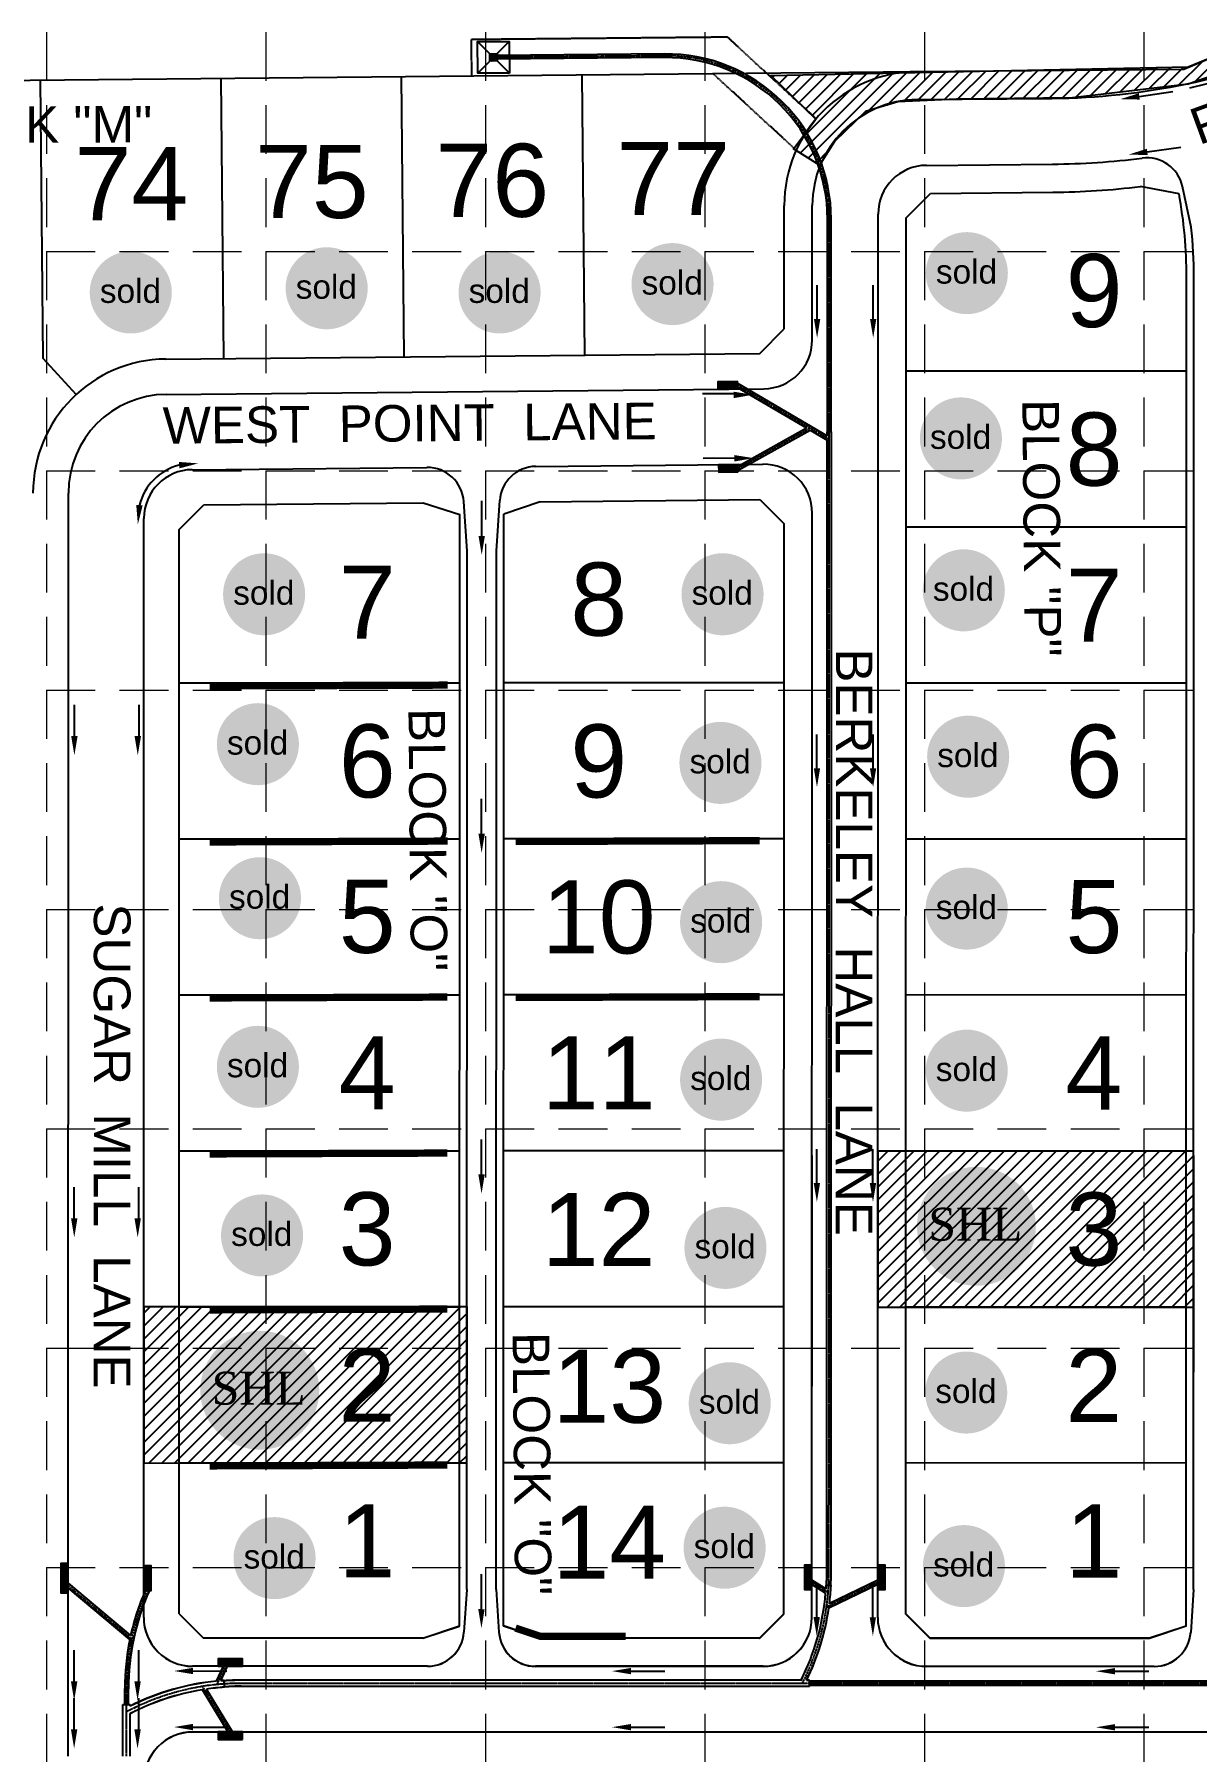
# Model space of a CAD drawing. Header units: inches. Extents: x 2468858 to 2474627, y 7110391 to 7114000.
# Drawn here: x 2471828 to 2472305, y 7112930 to 7113634 of the extents above; entities that cross this region are included whole.
import ezdxf
from ezdxf.enums import TextEntityAlignment as Align

# ---------------------------------------------------------------- set-up
doc = ezdxf.new("R2010")
doc.units = ezdxf.units.IN
doc.header["$MEASUREMENT"] = 0
doc.linetypes.add('CENTER2', pattern=[1.125, 0.75, -0.125, 0.125, -0.125])
doc.linetypes.add('HIDDEN', pattern=[0.375, 0.25, -0.125])
for name, color, linetype in [('APVMT', 11, 'Continuous'), ('AROW', 250, 'Continuous'), ('BASE', 7, 'Continuous'), ('BLOCKNO', 250, 'Continuous'), ('EROSION BLANKET', 84, 'Continuous'), ('ex-pvmt', 7, 'Continuous'), ('ex-row', 1, 'Continuous'), ('ex-stm', 9, 'Continuous'), ('FLOW', 250, 'Continuous'), ('GRID', 254, 'HIDDEN'), ('LOT', 250, 'Continuous'), ('LOTNO', 250, 'Continuous'), ('PVMT', 250, 'Continuous'), ('SODDED LOT', 2, 'Continuous'), ('SROW', 250, 'Continuous'), ('STM', 1, 'Continuous'), ('STMCL', 133, 'CENTER2'), ('STRNAMES', 250, 'Continuous'), ('WALL', 21, 'HIDDEN')]:
    doc.layers.add(name, color=color, linetype=linetype)
doc.styles.add('DRHorton', font='dutcheb.ttf')
doc.styles.add('ryland', font='ARIAL.TTF', dxfattribs={"height": 25})
doc.styles.get("Standard").update_dxf_attribs({"font": 'ARIAL.TTF'})
pattern_1 = [(135, (2471550.60074, 7112260.83566), (-0.176776695, -0.176776695), [])]
pattern_2 = [(135, (2472790.18968, 7112672.1189), (-0.176776695, -0.176776695), [])]
pattern_3 = [(135, (2471550.60076, 7112260.77392), (-0.176776695, -0.176776695), [])]
pattern_4 = [(135, (2472790.1897, 7112672.05715), (-0.176776695, -0.176776695), [])]
pattern_5 = [(45, (0, 0), (-2.6516504294, 2.6516504294), [])]

# ---------------------------------------------------------------- blocks, each defined once
blk = doc.blocks.new('1DB')
at = {"layer": 'FLOW'}
for p, q in [((6.25, 13), (20.07, 13)), ((6.25, -13.5), (20.07, -13.5))]:
    blk.add_line(p, q, dxfattribs=at)
for points in [[(7.28, 11.68), (7.28, 14.32), (-0.62, 13)], [(7.28, -14.32), (7.28, -11.68), (-0.62, -13)]]:
    blk.add_solid(points, dxfattribs=at)
blk = doc.blocks.new('1D')
at = {"layer": 'FLOW'}
for p, q in [((7.37, 11.5), (21.23, 11.5)), ((7.37, -11.5), (21.23, -11.5))]:
    blk.add_line(p, q, dxfattribs=at)
for points in [[(7.37, 10.2), (7.37, 12.8), (-0.43, 11.5)], [(7.37, -12.8), (7.37, -10.2), (-0.43, -11.5)]]:
    blk.add_solid(points, dxfattribs=at)
blk = doc.blocks.new('Sold')
h = blk.add_hatch(color=7)
h.paths.add_polyline_path([(38.78, 18.77, 1), (0.52, 18.77, 1)])
h.paths.add_polyline_path([(2.42, 10.89), (36.59, 10.89), (36.59, 27.86), (2.42, 27.86)], flags=24)
at = {"layer": 'BASE', "color": 7, "style": 'ryland'}
blk.add_text('sold', height=11.127, dxfattribs=at).set_placement((19.5, 13.9), align=Align.CENTER)

msp = doc.modelspace()

# ---------------------------------------------------------------- hatches: boundary and pattern name
h = msp.add_hatch(color=162)
h.paths.add_polyline_path([(2472238.59, 7113145.22, 1), (2472189.8, 7113145.22, 1)])
h.paths.add_polyline_path([(2472192.22, 7113135.18), (2472235.78, 7113135.18), (2472235.78, 7113156.81), (2472192.22, 7113156.81)], flags=24)
h = msp.add_hatch(color=162)
h.paths.add_polyline_path([(2471944.74, 7113077.96, 1), (2471895.95, 7113077.96, 1)])
h.paths.add_polyline_path([(2471898.37, 7113067.92), (2471941.94, 7113067.92), (2471941.94, 7113089.55), (2471898.37, 7113089.55)], flags=24)
at = {"layer": 'ex-stm'}
h = msp.add_hatch(dxfattribs=at)
h.set_pattern_fill('ANSI31', color=5, scale=2, angle=90, style=0)
h.set_pattern_definition(pattern_1)
h.paths.add_polyline_path([(2471841.75, 7112994.9), (2471841.75, 7113006.9), (2471838.75, 7113006.9), (2471838.75, 7112994.9)])
h = msp.add_hatch(dxfattribs=at)
h.set_pattern_fill('ANSI31', color=5, scale=2, angle=90, style=0)
h.set_pattern_definition(pattern_1)
h.paths.add_polyline_path([(2471872.75, 7112995.89), (2471875.75, 7112995.89), (2471875.75, 7113005.89), (2471872.75, 7113005.89)])
h = msp.add_hatch(dxfattribs=at)
h.set_pattern_fill('ANSI31', color=5, scale=2, angle=90, style=0)
h.set_pattern_definition(pattern_2)
h.paths.add_polyline_path([(2472146.75, 7112996.2), (2472146.75, 7113006.2), (2472143.75, 7113006.2), (2472143.75, 7112996.2)])
h = msp.add_hatch(dxfattribs=at)
h.set_pattern_fill('ANSI31', color=5, scale=2, angle=90, style=0)
h.set_pattern_definition(pattern_2)
h.paths.add_polyline_path([(2472176.75, 7112996.2), (2472176.75, 7113006.2), (2472173.75, 7113006.2), (2472173.75, 7112996.2)])
h = msp.add_hatch(dxfattribs=at)
h.set_pattern_fill('ANSI31', color=5, scale=2, angle=90, style=0)
h.set_pattern_definition(pattern_1)
h.paths.add_polyline_path([(2471913.24, 7112964.76), (2471913.24, 7112967.76), (2471903.24, 7112967.77), (2471903.24, 7112964.77)])
h = msp.add_hatch(dxfattribs=at)
h.set_pattern_fill('ANSI31', color=5, scale=2, angle=90, style=0)
h.set_pattern_definition(pattern_1)
h.paths.add_polyline_path([(2471913.23, 7112934.76), (2471913.23, 7112937.76), (2471903.23, 7112937.77), (2471903.23, 7112934.77)])
at = {"layer": 'SODDED LOT'}
h = msp.add_hatch(dxfattribs=at)
h.set_pattern_fill('ANSI31', color=256, scale=30, style=0)
h.set_pattern_definition(pattern_5)
h.paths.add_polyline_path([(2473645.39, 7113690.66), (2473644.98, 7113704.58), (2473380.05, 7113706.22), (2473375.55, 7113692.3), (2473381.69, 7113694.76), (2473634.33, 7113693.94)])
h.paths.add_polyline_path([(2473661.81, 7113026.94), (2473687.47, 7113025.61), (2473728.46, 7113019.28), (2473771.12, 7113012.61), (2473800.78, 7113000.62), (2473816.11, 7112991.96), (2473817.62, 7112992.3), (2473826.58, 7112958.99), (2473778.33, 7112869.43), (2473754.23, 7112818.27), (2473704.86, 7112707.31), (2473675.95, 7112628.52), (2473649.37, 7112551.6), (2473609.35, 7112401.13), (2473621.99, 7112397.24), (2473660.24, 7112541.42), (2473686.99, 7112623.57), (2473721.05, 7112713.98), (2473756.54, 7112795.8), (2473776.21, 7112842.14), (2473803.69, 7112892.8), (2473821.26, 7112931.75), (2473838.19, 7112953.92), (2473843.82, 7112970.36), (2473841.57, 7112984.99), (2473834.36, 7112995.8), (2473821.75, 7113003.46), (2473803.51, 7113011.56), (2473780.76, 7113020.12), (2473754.18, 7113027.78), (2473717.91, 7113032.73), (2473683.75, 7113037.76), (2473675.22, 7113037.54), (2473668.46, 7113034.66), (2473663.02, 7113029.01)])
h.paths.add_polyline_path([(2473971.46, 7113199.84), (2473953.3, 7113211.94), (2473941.19, 7113192.09), (2473861.1, 7113065.57), (2473810.53, 7113087.5), (2473761.17, 7113101.51), (2473720.96, 7113106.99), (2473697.2, 7113110.44), (2473674.12, 7113113.74), (2473679.51, 7113105.34), (2473686.71, 7113099.95), (2473703.5, 7113097.55), (2473742.47, 7113092.16), (2473787.44, 7113083.17), (2473826.42, 7113069.98), (2473851, 7113058.59), (2473862.39, 7113053.19), (2473874.39, 7113053.49), (2473885.78, 7113058.29), (2473895.97, 7113069.68), (2473937.95, 7113137.71), (2473969.87, 7113198.61)])
h.paths.add_polyline_path([(2474189.42, 7113705.55), (2474212.71, 7113695.29), (2474173.05, 7113585.51), (2474125.46, 7113471.59), (2474078.44, 7113374.03), (2473995.24, 7113231.38), (2473980.72, 7113211.84), (2473961.73, 7113224.12), (2474019.25, 7113316.23), (2474060.01, 7113393.26), (2474123.11, 7113525), (2474155.5, 7113608.17)])
h.paths.add_polyline_path([(2472149.87, 7113580.61), (2472139.15, 7113587.25), (2472148.34, 7113599.5), (2472129.96, 7113617.37), (2472301.04, 7113620.95), (2472421.05, 7113670.47), (2472435.86, 7113657.7), (2472418.5, 7113656.68), (2472386.32, 7113644.43), (2472349.55, 7113630.65), (2472301.04, 7113613.8), (2472253.54, 7113608.18), (2472206.05, 7113607.67), (2472182.05, 7113606.65), (2472168.77, 7113602.57), (2472156, 7113590.31)])
h.paths.add_polyline_path([(2472770.94, 7113693.31), (2472783.83, 7113696.4), (2473029.19, 7113695.37), (2473046.2, 7113689.7), (2473045.68, 7113705.68), (2472771.46, 7113707.22)])
h.paths.add_polyline_path([(2472613.26, 7113048.11), (2472742.65, 7113047.89), (2472742.87, 7112984.1), (2472740.21, 7112975.02), (2472732.24, 7112966.82), (2472722.71, 7112964.61), (2472628.32, 7112964.83), (2472620.35, 7112967.71), (2472615.69, 7112974.13), (2472614.14, 7112982.33), (2472613.26, 7112995.17)])
h.paths.add_polyline_path([(2471336.5, 7111475.41), (2471335.53, 7111275.42), (2470491.66, 7111254.32), (2470479.59, 7111328.94), (2470466.02, 7111461.6), (2470553.43, 7111470.9), (2470638.4, 7111473.12)])
h.paths.add_polyline_path([(2473446.67, 7112356.48), (2473471.9, 7112308.47), (2473532.94, 7112257.21), (2473501.2, 7112186.43), (2473329.47, 7112103.43), (2473116.22, 7112035.9), (2473103.2, 7112106.69), (2473072.63, 7112126.65), (2472815.11, 7111934.94), (2472802.33, 7111780.66), (2472622.31, 7111675.22), (2472617.64, 7111803.67), (2472501.02, 7111721.1), (2472320.82, 7111594.38), (2472182.92, 7111519.02), (2472068.92, 7111484.1), (2471932.85, 7111463.88), (2471923.66, 7111337.05), (2471693.82, 7111327.86), (2471696.08, 7111477.57), (2471836.92, 7111477.57), (2471858.78, 7111468.52), (2471876.58, 7111467.89), (2471898.13, 7111477.88), (2471906.24, 7111490.37), (2471909.37, 7111504.1), (2471908.12, 7111517.84), (2471903.75, 7111528.77), (2471899.69, 7111538.75), (2471899.78, 7111997.71), (2471902.82, 7112006.8), (2471908.61, 7112013.14), (2471915.23, 7112016.45), (2471926.26, 7112016.45), (2472502.65, 7112016.18), (2472510.04, 7112014.97), (2472516.23, 7112010.27), (2472519.86, 7112006.24), (2472597.23, 7111900.26), (2472601.63, 7111894), (2472601.97, 7111890.79), (2472601.97, 7111885.88), (2472602.14, 7111880.64), (2472603.49, 7111873.53), (2472605.53, 7111864.06), (2472610.94, 7111855.26), (2472618.72, 7111847.65), (2472625.66, 7111842.74), (2472634.12, 7111839.53), (2472648.17, 7111837.16), (2472661.03, 7111839.36), (2472670.85, 7111843.93), (2472681.25, 7111852.18), (2472689.32, 7111863.68), (2472693.24, 7111876.13), (2472698.54, 7111882.82), (2472979.47, 7112088.66), (2473047.7, 7112135.28), (2473102.11, 7112161.18), (2473168.62, 7112185.36), (2473235.48, 7112199.35), (2473286.97, 7112219.37), (2473338.95, 7112250.36), (2473378.05, 7112286.58), (2473406.65, 7112322.33), (2473434.97, 7112369.64)])
h.paths.add_polyline_path([(2469394.72, 7112321.68), (2469408.62, 7112317.35), (2469404.61, 7112306.55), (2469398.28, 7112300.53), (2469390.56, 7112297.13), (2469383.91, 7112297.75), (2469371.4, 7112301.14), (2469261.63, 7112337.75), (2469252.63, 7112344.02), (2469246.91, 7112352.88), (2469243.9, 7112361.06), (2469244.31, 7112369.38), (2469247.04, 7112379.88), (2469254.13, 7112392.28), (2469258.63, 7112404.82), (2469259.86, 7112413.96), (2469268.32, 7112441.06), (2469285.1, 7112497.6), (2469297.51, 7112549.94), (2469306.04, 7112604.22), (2469344.05, 7112603.83), (2469331.64, 7112539.47), (2469306.04, 7112437.89), (2469285.48, 7112378.57), (2469297.12, 7112353.37)])
h.paths.add_polyline_path([(2469215.25, 7111699.11), (2469133.16, 7111698.8), (2469133.12, 7111837.42), (2469136.78, 7111854.07), (2469131.5, 7111869.1), (2469132.54, 7111935.15), (2469148.79, 7112051.43), (2469175.43, 7112146.92), (2469214.08, 7112259.79), (2469218.22, 7112266.73), (2469223.73, 7112271.92), (2469228.76, 7112275.22), (2469234.9, 7112277.11), (2469242.61, 7112277.42), (2469249.21, 7112276.01), (2469256.45, 7112274.12), (2469362.5, 7112239.2), (2469368.95, 7112235.11), (2469372.09, 7112231.49), (2469374.61, 7112225.05), (2469375.55, 7112217.02), (2469372.57, 7112206.8), (2469260.7, 7112244.71), (2469237.57, 7112231.81), (2469223.88, 7112159.46), (2469213.8, 7112077.45), (2469211.79, 7111997.38), (2469212.59, 7111919.31)])
edge = h.paths.add_edge_path()
edge.add_line((2469946.69, 7111538.54), (2469944.94, 7111523.5))
edge.add_line((2469944.94, 7111523.5), (2469929.5, 7111368.54))
edge.add_line((2469929.5, 7111368.54), (2469627.82, 7111363.41))
edge.add_line((2469627.82, 7111363.41), (2469640.14, 7111528.56))
edge.add_line((2469640.14, 7111528.56), (2469611.1, 7111528.96))
edge.add_line((2469611.1, 7111528.96), (2469563.64, 7111542.06))
edge.add_line((2469563.64, 7111542.06), (2469395.72, 7111608.85))
edge.add_line((2469395.72, 7111608.85), (2469312.31, 7111524.84))
edge.add_line((2469312.31, 7111524.84), (2469259.94, 7111580.22))
edge.add_line((2469259.94, 7111580.22), (2469329.02, 7111646.45))
edge.add_line((2469329.02, 7111646.45), (2469327.64, 7111656.69))
edge.add_line((2469327.64, 7111656.69), (2469327.34, 7111668.01))
edge.add_line((2469327.34, 7111668.01), (2469328.7, 7111676.32))
edge.add_line((2469328.7, 7111676.32), (2469331.57, 7111684.93))
edge.add_line((2469331.57, 7111684.93), (2469335.65, 7111692.02))
edge.add_line((2469335.65, 7111692.02), (2469336.86, 7111699.72))
edge.add_line((2469336.86, 7111699.72), (2469350.6, 7111699.88))
edge.add_line((2469350.6, 7111699.88), (2469349.09, 7111695.19))
edge.add_line((2469349.09, 7111695.19), (2469344.26, 7111688.25))
edge.add_line((2469344.26, 7111688.25), (2469339.88, 7111679.79))
edge.add_arc((2469382.62, 7111662.98), 45.93, 158.53426, 290.61035)
edge.add_arc((2469402.89, 7111601.9), 18.55, 61.3608, 102.7575, ccw=False)
edge.add_line((2469411.78, 7111618.18), (2469554, 7111560.87))
edge.add_line((2469554, 7111560.87), (2469580.43, 7111552.5))
edge.add_line((2469580.43, 7111552.5), (2469597.93, 7111547.75))
edge.add_line((2469597.93, 7111547.75), (2469618.84, 7111543.76))
edge.add_line((2469618.84, 7111543.76), (2469652.78, 7111539.88))
edge.add_line((2469652.78, 7111539.88), (2469703, 7111539.88))
edge.add_line((2469703, 7111539.88), (2469903.74, 7111540.59))
edge.add_line((2469903.74, 7111540.59), (2469929.65, 7111539.77))
edge.add_line((2469929.65, 7111539.77), (2469946.69, 7111538.54))
at = {"layer": 'SODDED LOT', "linetype": 'Continuous', "ltscale": 300}
h = msp.add_hatch(dxfattribs=at)
h.set_pattern_fill('ANSI31', color=256, scale=30, style=0)
h.set_pattern_definition(pattern_5)
h.paths.add_polyline_path([(2473499.25, 7113199.92), (2473457.18, 7113199.92), (2473369.8, 7113199.9), (2473369.81, 7113163.47), (2473369.64, 7113150.65), (2473369.19, 7113137.49), (2473383.31, 7113137.21), (2473498.59, 7113130.68), (2473498.82, 7113138.97), (2473499.25, 7113153.19), (2473499.3, 7113199.87)])
h.paths.add_polyline_path([(2472496.75, 7112937.59), (2472496.34, 7112808.99), (2472417.22, 7112809.16), (2472416.22, 7112808.08), (2472368.19, 7112808.1), (2472368.13, 7112937.64)])
h.paths.add_polyline_path([(2473204.75, 7112780.68), (2473205.33, 7112780.1), (2473207.48, 7112775.81), (2473208.06, 7112771.26), (2473206.9, 7112766.3), (2473199.01, 7112743.85), (2473182.99, 7112698.17), (2473174.99, 7112675.14), (2473173.62, 7112671.56), (2473171.09, 7112666.01), (2473167.73, 7112662.1), (2473163.71, 7112659.73), (2473158.93, 7112657.48), (2473154.91, 7112656.87), (2473147.2, 7112658.03), (2473130.04, 7112661.6), (2473111.97, 7112664.3), (2473092.76, 7112665.92), (2473081.14, 7112666.29), (2473081.14, 7112680.42), (2473081.21, 7112794.92), (2473152.47, 7112795.05), (2473194.53, 7112785.05), (2473200.84, 7112783.27), (2473204.75, 7112780.82)])
h.paths.add_polyline_path([(2472761.26, 7112788.68), (2472761.27, 7112666.57), (2472633.09, 7112666.56), (2472633.19, 7112788.47), (2472761.26, 7112788.7)])
edge = h.paths.add_edge_path()
edge.add_line((2472938.47, 7112551.46), (2472913.51, 7112547.83))
edge.add_line((2472913.51, 7112547.83), (2472806.37, 7112532.29))
edge.add_line((2472806.37, 7112532.29), (2472804.62, 7112545.52))
edge.add_line((2472804.62, 7112545.52), (2472803.87, 7112551.13))
edge.add_line((2472803.87, 7112551.13), (2472802.05, 7112577.57))
edge.add_line((2472802.05, 7112577.57), (2472801.03, 7112578.54))
edge.add_line((2472801.03, 7112578.54), (2472800.55, 7112598.67))
edge.add_line((2472800.55, 7112598.67), (2472801.03, 7112617.28))
edge.add_line((2472801.03, 7112617.28), (2472801.6, 7112625.01))
edge.add_arc((2472817.34, 7112623.84), 15.79, 87.19166, 175.7617, ccw=False)
edge.add_line((2472818.12, 7112639.61), (2472859.17, 7112639.33))
edge.add_line((2472859.17, 7112639.33), (2472915.19, 7112639.45))
edge.add_arc((2472915.23, 7112619.55), 19.9, 0.49829, 90.1313, ccw=False)
edge.add_line((2472935.13, 7112619.73), (2472935.13, 7112607.8))
edge.add_line((2472935.13, 7112607.8), (2472935.2, 7112599.58))
edge.add_line((2472935.2, 7112599.58), (2472935.23, 7112592.46))
edge.add_line((2472935.23, 7112592.46), (2472935.36, 7112589.79))
edge.add_line((2472935.36, 7112589.79), (2472935.71, 7112578.97))
edge.add_line((2472935.71, 7112578.97), (2472935.92, 7112574.7))
edge.add_line((2472935.92, 7112574.7), (2472937.07, 7112562.27))
edge.add_line((2472937.07, 7112562.27), (2472938.48, 7112551.42))
edge.add_line((2472938.48, 7112551.42), (2472938.47, 7112551.46))
edge = h.paths.add_edge_path()
edge.add_line((2471965.29, 7112666.77), (2471945.84, 7112666.77))
edge.add_line((2471945.84, 7112666.77), (2471905.02, 7112666.69))
edge.add_line((2471905.02, 7112666.69), (2471897.75, 7112666.76))
edge.add_arc((2471897.93, 7112687.15), 20.39, 177.75134, 269.49324, ccw=False)
edge.add_line((2471877.56, 7112687.95), (2471877.66, 7112711.5))
edge.add_line((2471877.66, 7112711.5), (2471877.73, 7112779.92))
edge.add_arc((2471893.32, 7112779.77), 15.59, 97.98938, 179.44419, ccw=False)
edge.add_line((2471891.15, 7112795.2), (2471965.41, 7112795.31))
edge.add_line((2471965.41, 7112795.31), (2471965.15, 7112781.89))
edge.add_line((2471965.15, 7112781.89), (2471965.34, 7112666.73))
edge.add_line((2471965.34, 7112666.73), (2471965.29, 7112666.77))
h.paths.add_polyline_path([(2471738.97, 7112489.18), (2471738.91, 7112362.11), (2471849.68, 7112338.95), (2471850.88, 7112344.25), (2471852.26, 7112347.68), (2471854.34, 7112352.38), (2471858.62, 7112358.66), (2471863.53, 7112363.85), (2471867.32, 7112368.06), (2471869.11, 7112372.11), (2471869.6, 7112376.4), (2471868.9, 7112381.05), (2471865.35, 7112390.82), (2471846.06, 7112438.25), (2471845.04, 7112441.11), (2471843.83, 7112445.42), (2471843.73, 7112450.71), (2471844.67, 7112455.19), (2471852.54, 7112477.26), (2471854.39, 7112482.34), (2471857.04, 7112487.59), (2471854.77, 7112488.99), (2471738.99, 7112489.19)])
h.paths.add_polyline_path([(2472036.21, 7112493.13), (2472036.18, 7112488.53), (2472036.17, 7112358.64), (2471963.21, 7112358.72), (2471962.06, 7112493.21), (2472036.25, 7112493.2)])
h.paths.add_polyline_path([(2472258.22, 7112493.12), (2472258.22, 7112487.98), (2472259.24, 7112358.6), (2472333.1, 7112358.58), (2472332.22, 7112493.11), (2472258.22, 7112493.12)])
h.paths.add_polyline_path([(2472440.07, 7112320.11), (2472440.01, 7112331.65), (2472366.16, 7112331.56), (2472366, 7112197.03), (2472440.08, 7112197.06), (2472440.04, 7112203.01), (2472440.11, 7112320.02)])
h.paths.add_polyline_path([(2472303.29, 7113176.06), (2472269.96, 7113176.06), (2472173.81, 7113176.04), (2472173.84, 7113112.04), (2472193.9, 7113112.04), (2472303.22, 7113112.1), (2472303.27, 7113175.99)])
h.paths.add_polyline_path([(2472005.29, 7113112.17), (2471995.42, 7113112.17), (2471872.78, 7113112.17), (2471872.84, 7113048.02), (2471896.49, 7113048.2), (2472005.21, 7113048.15), (2472005.35, 7113112.23)])
edge = h.paths.add_edge_path()
edge.add_line((2472807.61, 7112126.62), (2472816.96, 7112133.33))
edge.add_line((2472816.96, 7112133.33), (2472856.16, 7112079.66))
edge.add_line((2472856.16, 7112079.66), (2472864.15, 7112068.76))
edge.add_arc((2472848.69, 7112055.91), 20.11, -53.27135, 39.72618, ccw=False)
edge.add_line((2472860.71, 7112039.8), (2472849.33, 7112031.38))
edge.add_line((2472849.33, 7112031.38), (2472763.81, 7111968.93))
edge.add_line((2472763.81, 7111968.93), (2472748.85, 7111988.43))
edge.add_line((2472748.85, 7111988.43), (2472705.95, 7112047.15))
edge.add_line((2472705.95, 7112047.15), (2472698.75, 7112048.3))
edge.add_line((2472698.75, 7112048.3), (2472694.76, 7112049.39))
edge.add_line((2472694.76, 7112049.39), (2472696.77, 7112052.54))
edge.add_line((2472696.77, 7112052.54), (2472698.11, 7112057.33))
edge.add_line((2472698.11, 7112057.33), (2472698.46, 7112059.12))
edge.add_line((2472698.46, 7112059.12), (2472698.54, 7112063.11))
edge.add_line((2472698.54, 7112063.11), (2472698.54, 7112064.59))
edge.add_line((2472698.54, 7112064.59), (2472697.77, 7112067.83))
edge.add_line((2472697.77, 7112067.83), (2472701.84, 7112067.97))
edge.add_line((2472701.84, 7112067.97), (2472722.98, 7112064.73))
edge.add_line((2472722.98, 7112064.73), (2472807.65, 7112126.59))
edge.add_line((2472807.65, 7112126.59), (2472807.61, 7112126.62))
at = {"layer": 'STM'}
h = msp.add_hatch(dxfattribs=at)
h.set_pattern_fill('ANSI31', color=5, scale=2, angle=90, style=0)
h.set_pattern_definition(pattern_4)
h.paths.add_polyline_path([(2472017.73, 7113623.36), (2472014.73, 7113623.33), (2472014.7, 7113626.33), (2472017.7, 7113626.36)])
h = msp.add_hatch(dxfattribs=at)
h.set_pattern_fill('ANSI31', color=5, scale=2, angle=90, style=0)
h.set_pattern_definition(pattern_4)
h.paths.add_polyline_path([(2472116.21, 7113488.79), (2472116.19, 7113491.79), (2472108.19, 7113491.71), (2472108.21, 7113488.71)])
h = msp.add_hatch(dxfattribs=at)
h.set_pattern_fill('ANSI31', color=5, scale=2, angle=90, style=0)
h.set_pattern_definition(pattern_4)
h.paths.add_polyline_path([(2472116.54, 7113454.79), (2472116.51, 7113457.79), (2472108.51, 7113457.71), (2472108.54, 7113454.71)])
h = msp.add_hatch(dxfattribs=at)
h.set_pattern_fill('ANSI31', color=5, scale=2, angle=90, style=0)
h.set_pattern_definition(pattern_3)
h.paths.add_polyline_path([(2471841.75, 7112994.84), (2471841.75, 7113006.84), (2471838.75, 7113006.84), (2471838.75, 7112994.84)])
h = msp.add_hatch(dxfattribs=at)
h.set_pattern_fill('ANSI31', color=5, scale=2, angle=90, style=0)
h.set_pattern_definition(pattern_3)
h.paths.add_polyline_path([(2471872.75, 7112995.83), (2471875.75, 7112995.83), (2471875.75, 7113005.83), (2471872.75, 7113005.83)])
h = msp.add_hatch(dxfattribs=at)
h.set_pattern_fill('ANSI31', color=5, scale=2, angle=90, style=0)
h.set_pattern_definition(pattern_4)
h.paths.add_polyline_path([(2472146.75, 7112996.14), (2472146.75, 7113006.14), (2472143.75, 7113006.14), (2472143.75, 7112996.14)])
h = msp.add_hatch(dxfattribs=at)
h.set_pattern_fill('ANSI31', color=5, scale=2, angle=90, style=0)
h.set_pattern_definition(pattern_4)
h.paths.add_polyline_path([(2472176.75, 7112996.13), (2472176.75, 7113006.13), (2472173.75, 7113006.14), (2472173.75, 7112996.14)])
h = msp.add_hatch(dxfattribs=at)
h.set_pattern_fill('ANSI31', color=5, scale=2, angle=90, style=0)
h.set_pattern_definition(pattern_3)
h.paths.add_polyline_path([(2471913.24, 7112964.7), (2471913.24, 7112967.7), (2471903.24, 7112967.7), (2471903.24, 7112964.7)])
h = msp.add_hatch(dxfattribs=at)
h.set_pattern_fill('ANSI31', color=5, scale=2, angle=90, style=0)
h.set_pattern_definition(pattern_3)
h.paths.add_polyline_path([(2471913.23, 7112934.7), (2471913.23, 7112937.7), (2471903.23, 7112937.7), (2471903.23, 7112934.7)])

# ---------------------------------------------------------------- linework, layer by layer
at = {"layer": 'APVMT', "color": 7}
for p, q in [((2472302.29, 7113555.23), (2472298.7, 7113571.82)), ((2472303.25, 7112996.18), (2472303.38, 7113534.55)), ((2472005.36, 7113422.24), (2472004, 7113442.58)), ((2472017.36, 7113422.35), (2472018.74, 7113443)), ((2472005.25, 7112996.18), (2472005.36, 7113422.24)), ((2472017.25, 7112996.18), (2472017.36, 7113422.35)), ((2472005.25, 7112996.18), (2472004.08, 7112978.68)), ((2472017.25, 7112996.18), (2472018.41, 7112978.68)), ((2472303.25, 7112996.18), (2472302.07, 7112978.6))]:
    msp.add_line(p, q, dxfattribs=at)
msp.add_arc((2472109.38, 7113534.6), 194, 359.98521, 6.10262, dxfattribs=at)
at = {"layer": 'AROW'}
for p, q in [((2471752.4, 7113614.85), (2472189.87, 7113618.99)), ((2472300.24, 7112981.1), (2472300.38, 7113534.55)), ((2472002.24, 7112981.18), (2472002.36, 7113437.21)), ((2472020.24, 7112981.17), (2472020.36, 7113437.38))]:
    msp.add_line(p, q, dxfattribs=at)
msp.add_arc((2472109.38, 7113534.6), 191, 359.98521, 10.33261, dxfattribs=at)
at = {"layer": 'ex-pvmt'}
for p, q in [((2471841.73, 7112927.91), (2471841.79, 7113174.21)), ((2471872.74, 7112984.77), (2471872.79, 7113174.21)), ((2472005.25, 7112996.24), (2472005.29, 7113174.21)), ((2472017.25, 7112996.24), (2472017.29, 7113174.21)), ((2472146.74, 7112984.7), (2472146.79, 7113174.21)), ((2472173.74, 7112984.7), (2472173.79, 7113174.21)), ((2472303.25, 7112996.25), (2472303.29, 7113174.21)), ((2472005.25, 7112996.24), (2472004.08, 7112978.74)), ((2472017.25, 7112996.24), (2472018.41, 7112978.74)), ((2472303.25, 7112996.25), (2472302.07, 7112978.67)), ((2471989.11, 7112964.74), (2471892.74, 7112964.77)), ((2472126.74, 7112964.71), (2472033.37, 7112964.73)), ((2472287.1, 7112964.67), (2472193.74, 7112964.69)), ((2473140.51, 7112937.45), (2471892.93, 7112937.77))]:
    msp.add_line(p, q, dxfattribs=at)
for centre, radius, start, end in [((2471892.74, 7112984.77), 20, 179.98541, 269.98541), ((2472126.74, 7112984.71), 20, 269.98541, 359.98541), ((2472193.74, 7112984.69), 20, 179.98541, 269.98541), ((2471989.11, 7112979.74), 15, 269.98541, 356.17133), ((2472033.38, 7112979.73), 15, 183.79948, 269.98541), ((2472287.1, 7112979.67), 15, 269.98541, 356.17133), ((2471892.92, 7112917.77), 20, 89.98541, 182.17902)]:
    msp.add_arc(centre, radius, start, end, dxfattribs=at)
at = {"layer": 'ex-row', "color": 7}
for p, q in [((2471887.24, 7112986.27), (2471887.29, 7113174.21)), ((2472135.24, 7112986.21), (2472135.29, 7113174.21)), ((2472185.24, 7112986.19), (2472185.29, 7113174.21)), ((2471887.24, 7112986.27), (2471897.24, 7112976.27)), ((2472125.24, 7112976.21), (2472135.24, 7112986.21)), ((2472185.24, 7112986.19), (2472195.24, 7112976.19)), ((2471987.24, 7112976.24), (2471897.24, 7112976.27)), ((2471987.24, 7112976.24), (2472002.24, 7112981.24)), ((2472035.24, 7112976.23), (2472020.24, 7112981.24)), ((2472125.24, 7112976.21), (2472035.24, 7112976.23)), ((2472285.24, 7112976.17), (2472195.24, 7112976.19)), ((2472300.24, 7112981.16), (2472285.24, 7112976.17))]:
    msp.add_line(p, q, dxfattribs=at)
at = {"layer": 'ex-stm', "color": 5}
for p, q in [((2471841.75, 7112998.8), (2471867.37, 7112977.29)), ((2471841.75, 7112996.84), (2471867.01, 7112975.63)), ((2472152.52, 7112996.43), (2472146.75, 7113000.09)), ((2472152.39, 7112994.74), (2472146.75, 7112998.32)), ((2472152.62, 7112998.03), (2472154.61, 7112997.92)), ((2472173.75, 7112998.36), (2472153.7, 7112988.65)), ((2472173.75, 7113000.03), (2472153.94, 7112990.43)), ((2471902.62, 7112958.64), (2471905.42, 7112964.77)), ((2471904.34, 7112958.8), (2471907.06, 7112964.76)), ((2471864.99, 7112949.06), (2471864.99, 7112955.55)), ((2471866.49, 7112949.06), (2471866.49, 7112955.55)), ((2471907.36, 7112937.76), (2471896.85, 7112955.11)), ((2471909.11, 7112937.76), (2471898.45, 7112955.36)), ((2471905.91, 7112956.16), (2471905.72, 7112958.9)), ((2472142.32, 7112958.95), (2471912.7, 7112959.01)), ((2472145.81, 7112956.45), (2471912.7, 7112956.51)), ((2472145.81, 7112958.95), (2472144.55, 7112958.95)), ((2472145.81, 7112956.45), (2472145.81, 7112958.95)), ((2472411.24, 7112958.51), (2472145.81, 7112958.58)), ((2472411.24, 7112956.76), (2472145.81, 7112956.83)), ((2471864.23, 7112927.9), (2471864.24, 7112949.06)), ((2471864.24, 7112949.06), (2471867.24, 7112949.06)), ((2471867.24, 7112948.38), (2471867.24, 7112949.06)), ((2471867.23, 7112927.9), (2471867.23, 7112945.29))]:
    msp.add_line(p, q, dxfattribs=at)
for points in [[(2472152.87, 7113003.15), (2472152.92, 7113174.21)], [(2472154.62, 7113003.15), (2472154.67, 7113174.21)]]:
    msp.add_lwpolyline(points, dxfattribs=at)
for points in [[(2471841.75, 7112994.9), (2471841.75, 7113006.9), (2471838.75, 7113006.9), (2471838.75, 7112994.9)], [(2471872.75, 7112995.89), (2471875.75, 7112995.89), (2471875.75, 7113005.89), (2471872.75, 7113005.89)], [(2472146.75, 7112996.2), (2472146.75, 7113006.2), (2472143.75, 7113006.2), (2472143.75, 7112996.2)], [(2472176.75, 7112996.2), (2472176.75, 7113006.2), (2472173.75, 7113006.2), (2472173.75, 7112996.2)], [(2471913.24, 7112964.76), (2471913.24, 7112967.76), (2471903.24, 7112967.77), (2471903.24, 7112964.77)], [(2471913.23, 7112934.76), (2471913.23, 7112937.76), (2471903.23, 7112937.77), (2471903.23, 7112934.77)]]:
    msp.add_lwpolyline(points, close=True, dxfattribs=at)
for centre, radius, start, end in [((2472053.75, 7113003.18), 99.12, 357.01777, 359.98541), ((2472053.75, 7113003.18), 100.88, 357.01777, 359.98541), ((2471965.74, 7112955.52), 99.25, 156.00008, 179.98541), ((2471965.74, 7112955.52), 100.75, 156.37906, 167.52268), ((2472053.75, 7113003.18), 99, 356.09526, 357.01777), ((2472053.75, 7113003.18), 101, 352.75216, 357.01777), ((2472053.75, 7113003.18), 99, 333.46924, 355.11235), ((2472053.75, 7113003.18), 101, 334.03393, 351.73041), ((2471965.74, 7112955.52), 100.75, 168.48902, 179.98541), ((2471912.68, 7112857.76), 98.62, 99.23588, 117.43719), ((2471912.68, 7112857.76), 101.38, 95.69145, 116.63266), ((2471912.68, 7112857.76), 98.62, 93.93362, 98.29306), ((2471912.68, 7112857.76), 101.38, 93.93362, 94.71553), ((2471912.68, 7112857.76), 101.25, 89.98541, 93.93362), ((2471912.68, 7112857.76), 98.75, 89.98541, 93.93362)]:
    msp.add_arc(centre, radius, start, end, dxfattribs=at)
at = {"layer": 'FLOW', "color": 7}
for p, q in [((2472011.36, 7113428.52), (2472011.36, 7113442.85)), ((2472011.33, 7113306.3), (2472011.33, 7113320.63)), ((2472011.29, 7113166.56), (2472011.29, 7113180.9)), ((2472011.25, 7112988.13), (2472011.25, 7113002.47))]:
    msp.add_line(p, q, dxfattribs=at)
at = {"layer": 'FLOW'}
for p, q in [((2472011.36, 7113428.52), (2472011.36, 7113442.85)), ((2472011.33, 7113306.3), (2472011.33, 7113320.63)), ((2472011.29, 7113166.56), (2472011.29, 7113180.9)), ((2472011.25, 7112988.13), (2472011.25, 7113002.47))]:
    msp.add_line(p, q, dxfattribs=at)
at = {"layer": 'FLOW', "color": 7}
msp.add_arc((2471892.86, 7113435.73), 22.5, 104.35898, 166.16933, dxfattribs=at)
at = {"layer": 'FLOW'}
msp.add_arc((2471892.86, 7113435.73), 22.5, 104.35898, 166.16933, dxfattribs=at)
at = {"layer": 'FLOW', "color": 7}
for points in [[(2471887.16, 7113458.84), (2471887.4, 7113456.22), (2471895.15, 7113458.25)], [(2471872.32, 7113441), (2471869.7, 7113441.22), (2471870.36, 7113433.24)], [(2472012.67, 7113428.52), (2472010.04, 7113428.52), (2472011.36, 7113420.62)], [(2472012.64, 7113306.29), (2472010.01, 7113306.3), (2472011.32, 7113298.4)], [(2472012.61, 7113166.56), (2472009.97, 7113166.56), (2472011.29, 7113158.66)], [(2472012.56, 7112988.13), (2472009.93, 7112988.14), (2472011.24, 7112980.23)]]:
    msp.add_solid(points, dxfattribs=at)
at = {"layer": 'FLOW'}
for points in [[(2471887.16, 7113458.84), (2471887.4, 7113456.22), (2471895.15, 7113458.25)], [(2471872.32, 7113441), (2471869.7, 7113441.22), (2471870.36, 7113433.24)], [(2472012.67, 7113428.52), (2472010.04, 7113428.52), (2472011.36, 7113420.62)], [(2472012.64, 7113306.29), (2472010.01, 7113306.3), (2472011.32, 7113298.4)], [(2472012.61, 7113166.56), (2472009.97, 7113166.56), (2472011.29, 7113158.66)], [(2472012.56, 7112988.13), (2472009.93, 7112988.14), (2472011.24, 7112980.23)]]:
    msp.add_solid(points, dxfattribs=at)
at = {"layer": 'GRID', "color": 252, "linetype": 'HIDDEN', "lineweight": 0, "ltscale": 80}
for p, q in [((2471832.87, 7113905.23), (2471832.87, 7110754.83)), ((2471922.87, 7113905.23), (2471922.87, 7110754.83)), ((2472012.87, 7113905.23), (2472012.87, 7110754.83)), ((2472102.87, 7113905.23), (2472102.87, 7110754.83)), ((2472192.87, 7113905.23), (2472192.87, 7110754.83)), ((2472282.87, 7113905.23), (2472282.87, 7110754.83)), ((2468952.87, 7113545.23), (2474532.87, 7113545.23)), ((2468952.87, 7113455.23), (2474532.87, 7113455.23)), ((2468952.87, 7113365.23), (2474532.87, 7113365.23)), ((2468952.87, 7113275.23), (2474532.87, 7113275.23)), ((2468952.87, 7113185.23), (2474532.87, 7113185.23)), ((2468952.87, 7113095.23), (2474532.87, 7113095.23)), ((2468952.87, 7113005.23), (2474532.87, 7113005.23))]:
    msp.add_line(p, q, dxfattribs=at)
at = {"layer": 'LOT'}
for p, q in [((2471905.58, 7113501.29), (2471904.49, 7113616.29)), ((2471979.58, 7113501.99), (2471978.49, 7113616.99)), ((2472053.57, 7113502.7), (2472052.48, 7113617.69)), ((2471831.58, 7113501.26), (2471830.49, 7113615.59)), ((2471845.12, 7113486.54), (2471831.58, 7113501.26)), ((2472300.37, 7113496.1), (2472185.37, 7113496.13)), ((2472300.36, 7113432.1), (2472185.36, 7113432.13)), ((2471887.34, 7113368.21), (2472002.34, 7113368.18)), ((2472135.34, 7113368.15), (2472020.34, 7113368.18)), ((2472300.34, 7113368.1), (2472185.34, 7113368.13)), ((2471887.33, 7113304.21), (2472002.33, 7113304.18)), ((2472135.33, 7113304.15), (2472020.33, 7113304.18)), ((2472300.33, 7113304.1), (2472185.33, 7113304.13)), ((2471887.31, 7113240.21), (2472002.31, 7113240.18)), ((2472135.31, 7113240.15), (2472020.31, 7113240.18)), ((2472300.31, 7113240.1), (2472185.31, 7113240.13)), ((2471887.29, 7113176.21), (2472002.29, 7113176.18)), ((2472135.29, 7113176.15), (2472020.29, 7113176.18)), ((2472300.29, 7113176.1), (2472185.29, 7113176.13)), ((2471887.28, 7113112.21), (2472002.28, 7113112.18)), ((2472135.28, 7113112.14), (2472020.28, 7113112.17)), ((2472300.28, 7113112.1), (2472185.28, 7113112.13)), ((2471887.26, 7113048.21), (2472002.26, 7113048.18)), ((2472135.26, 7113048.14), (2472020.26, 7113048.17)), ((2472300.26, 7113048.1), (2472185.26, 7113048.13))]:
    msp.add_line(p, q, dxfattribs=at)
at = {"layer": 'PVMT'}
for p, q in [((2472189.97, 7113607.49), (2472245.13, 7113608.02)), ((2472193.7, 7113580.53), (2472245.38, 7113581.02)), ((2472146.88, 7113508.89), (2472146.89, 7113564.01)), ((2472173.74, 7112984.64), (2472173.89, 7113560.53)), ((2471881.98, 7113486.57), (2472127.07, 7113488.89)), ((2471892.67, 7113455.67), (2471988.89, 7113456.58)), ((2472033.56, 7113457), (2472126.67, 7113457.89)), ((2471841.73, 7112927.84), (2471841.86, 7113446.08)), ((2471872.74, 7112984.71), (2471872.86, 7113435.67)), ((2472146.74, 7112984.64), (2472146.86, 7113437.88)), ((2471989.11, 7112964.68), (2471892.74, 7112964.71)), ((2472126.74, 7112964.65), (2472033.37, 7112964.67)), ((2472287.1, 7112964.61), (2472193.74, 7112964.63)), ((2472637.64, 7112937.52), (2471892.93, 7112937.71))]:
    msp.add_line(p, q, dxfattribs=at)
for centre, radius, start, end in [((2472242.41, 7113894.5), 286.5, 270.54291, 292.88263), ((2472190.39, 7113564), 43.5, 90.54291, 179.98541), ((2472242.41, 7113894.5), 313.5, 270.54291, 277.28006), ((2472284.04, 7113568.65), 15, 12.18991, 97.28006), ((2472193.89, 7113560.53), 20, 90.54291, 179.98541), ((2472126.88, 7113508.89), 20, 270.54291, 359.98541), ((2471882.36, 7113446.07), 40.5, 90.54291, 179.98541), ((2471892.86, 7113435.67), 20, 90.54291, 179.98541), ((2471989.04, 7113441.58), 15, 3.80665, 90.54291), ((2472033.7, 7113442), 15, 90.54291, 176.17896), ((2472126.86, 7113437.89), 20, 359.98541, 90.54291), ((2471892.74, 7112984.71), 20, 179.98541, 269.98541), ((2472126.74, 7112984.65), 20, 269.98541, 359.98541), ((2472193.74, 7112984.63), 20, 179.98541, 269.98541), ((2471989.11, 7112979.68), 15, 269.98541, 356.17133), ((2472033.38, 7112979.67), 15, 183.79948, 269.98541), ((2472287.1, 7112979.61), 15, 269.98541, 356.17133), ((2471892.92, 7112917.71), 20, 89.98541, 182.17902)]:
    msp.add_arc(centre, radius, start, end, dxfattribs=at)
at = {"layer": 'SODDED LOT'}
msp.add_lwpolyline([(2472149.87, 7113580.61), (2472139.15, 7113587.25), (2472148.34, 7113599.5), (2472129.96, 7113617.37), (2472301.04, 7113620.95), (2472421.05, 7113670.47), (2472435.86, 7113657.7), (2472418.5, 7113656.68), (2472386.32, 7113644.43), (2472349.55, 7113630.65), (2472301.04, 7113613.8), (2472253.54, 7113608.18), (2472206.05, 7113607.67), (2472182.05, 7113606.65), (2472168.77, 7113602.57), (2472156, 7113590.31)], close=True, dxfattribs=at)
at = {"layer": 'SODDED LOT', "linetype": 'Continuous', "ltscale": 300}
for points in [[(2472303.29, 7113176.06), (2472269.96, 7113176.06), (2472173.81, 7113176.04), (2472173.84, 7113112.04), (2472193.9, 7113112.04), (2472303.22, 7113112.1), (2472303.27, 7113175.99)], [(2472005.29, 7113112.17), (2471995.42, 7113112.17), (2471872.78, 7113112.17), (2471872.84, 7113048.02), (2471896.49, 7113048.2), (2472005.21, 7113048.15), (2472005.35, 7113112.23)]]:
    msp.add_lwpolyline(points, close=True, dxfattribs=at)
at = {"layer": 'SROW'}
for p, q in [((2472299.32, 7113620.03), (2472407.02, 7113665.49)), ((2472189.87, 7113618.99), (2472299.32, 7113620.03)), ((2472185.39, 7113558.95), (2472195.39, 7113569.04)), ((2472195.39, 7113569.04), (2472245.49, 7113569.52)), ((2472297.29, 7113568.86), (2472281.45, 7113571.86)), ((2472135.38, 7113513.47), (2472135.39, 7113564.01)), ((2472185.24, 7112986.13), (2472185.39, 7113558.95)), ((2472125.38, 7113503.38), (2472135.38, 7113513.47)), ((2471881.84, 7113501.07), (2472125.38, 7113503.38)), ((2471887.36, 7113431.12), (2471897.36, 7113441.21)), ((2471897.36, 7113441.21), (2471987.36, 7113442.07)), ((2471987.36, 7113442.07), (2472002.36, 7113437.21)), ((2472035.36, 7113442.52), (2472020.36, 7113437.38)), ((2472035.36, 7113442.52), (2472125.36, 7113443.37)), ((2472125.36, 7113443.37), (2472135.36, 7113433.47)), ((2472135.24, 7112986.14), (2472135.36, 7113433.47)), ((2471887.24, 7112986.21), (2471887.36, 7113431.12)), ((2471887.24, 7112986.21), (2471897.24, 7112976.21)), ((2472125.24, 7112976.15), (2472135.24, 7112986.14)), ((2472185.24, 7112986.13), (2472195.24, 7112976.13)), ((2471987.24, 7112976.18), (2471897.24, 7112976.21)), ((2471987.24, 7112976.18), (2472002.24, 7112981.18)), ((2472035.24, 7112976.17), (2472020.24, 7112981.17)), ((2472125.24, 7112976.15), (2472035.24, 7112976.17)), ((2472285.24, 7112976.11), (2472195.24, 7112976.13)), ((2472300.24, 7112981.1), (2472285.24, 7112976.11))]:
    msp.add_line(p, q, dxfattribs=at)
for centre, radius, start, end in [((2472190.39, 7113564), 55, 90.54291, 179.98541), ((2472242.41, 7113894.5), 325, 270.54291, 276.89858), ((2471882.36, 7113446.07), 55, 90.54291, 179.98541)]:
    msp.add_arc(centre, radius, start, end, dxfattribs=at)
at = {"layer": 'STM', "color": 5, "linetype": 'HIDDEN'}
for p, q in [((2472007.15, 7113632.26), (2472111.97, 7113633.26)), ((2472007.29, 7113617.26), (2472007.15, 7113632.26)), ((2472148.48, 7113599.62), (2472111.97, 7113633.26)), ((2472140.32, 7113586.74), (2472106.17, 7113618.2))]:
    msp.add_line(p, q, dxfattribs=at)
at = {"layer": 'STM', "color": 5}
for p, q in [((2472014.7, 7113626.33), (2472009.65, 7113631.29)), ((2472022.65, 7113631.41), (2472017.7, 7113626.36)), ((2472009.78, 7113618.29), (2472014.73, 7113623.33)), ((2472086.25, 7113626.26), (2472017.71, 7113625.61)), ((2472086.26, 7113624.76), (2472017.72, 7113624.11)), ((2472017.73, 7113623.36), (2472022.77, 7113618.41)), ((2472153.12, 7113471.2), (2472153.14, 7113558.5)), ((2472154.62, 7113471.2), (2472154.64, 7113558.5)), ((2472116.19, 7113491.16), (2472152.99, 7113469.58)), ((2472116.21, 7113489.41), (2472144.59, 7113472.77)), ((2472116.51, 7113457.14), (2472144.59, 7113472.77)), ((2472116.53, 7113455.44), (2472146.09, 7113471.89)), ((2472146.09, 7113471.89), (2472152.99, 7113467.84)), ((2472154.74, 7113471.2), (2472152.99, 7113471.2)), ((2471841.75, 7112998.74), (2471867.37, 7112977.23)), ((2471841.75, 7112996.78), (2471867.01, 7112975.57)), ((2472152.52, 7112996.37), (2472146.75, 7113000.03)), ((2472152.39, 7112994.68), (2472146.75, 7112998.25)), ((2472152.62, 7112997.96), (2472154.61, 7112997.86)), ((2472173.75, 7112998.3), (2472153.7, 7112988.59)), ((2472173.75, 7112999.97), (2472153.94, 7112990.37)), ((2471902.62, 7112958.58), (2471905.42, 7112964.7)), ((2471904.34, 7112958.73), (2471907.06, 7112964.7)), ((2471864.99, 7112949), (2471864.99, 7112955.49)), ((2471866.49, 7112949), (2471866.49, 7112955.49)), ((2471907.36, 7112937.7), (2471896.85, 7112955.05)), ((2471909.11, 7112937.7), (2471898.45, 7112955.3)), ((2471905.91, 7112956.09), (2471905.72, 7112958.84)), ((2472142.32, 7112958.89), (2471912.7, 7112958.95)), ((2472145.81, 7112956.39), (2471912.7, 7112956.45)), ((2472145.81, 7112958.89), (2472144.55, 7112958.89)), ((2472145.81, 7112956.39), (2472145.81, 7112958.89)), ((2472411.24, 7112958.45), (2472145.81, 7112958.52)), ((2472411.24, 7112956.7), (2472145.81, 7112956.77)), ((2471864.23, 7112927.84), (2471864.24, 7112949)), ((2471864.24, 7112949), (2471867.24, 7112949)), ((2471867.24, 7112948.32), (2471867.24, 7112949)), ((2471867.23, 7112927.84), (2471867.23, 7112945.23))]:
    msp.add_line(p, q, dxfattribs=at)
for points in [[(2472022.77, 7113618.41), (2472009.78, 7113618.29), (2472009.65, 7113631.29), (2472022.65, 7113631.41)], [(2472017.73, 7113623.36), (2472014.73, 7113623.33), (2472014.7, 7113626.33), (2472017.7, 7113626.36)], [(2472116.21, 7113488.79), (2472116.19, 7113491.79), (2472108.19, 7113491.71), (2472108.21, 7113488.71)], [(2472116.54, 7113454.79), (2472116.51, 7113457.79), (2472108.51, 7113457.71), (2472108.54, 7113454.71)], [(2471841.75, 7112994.84), (2471841.75, 7113006.84), (2471838.75, 7113006.84), (2471838.75, 7112994.84)], [(2471872.75, 7112995.83), (2471875.75, 7112995.83), (2471875.75, 7113005.83), (2471872.75, 7113005.83)], [(2472146.75, 7112996.14), (2472146.75, 7113006.14), (2472143.75, 7113006.14), (2472143.75, 7112996.14)], [(2472176.75, 7112996.13), (2472176.75, 7113006.13), (2472173.75, 7113006.14), (2472173.75, 7112996.14)], [(2471913.24, 7112964.7), (2471913.24, 7112967.7), (2471903.24, 7112967.7), (2471903.24, 7112964.7)], [(2471913.23, 7112934.7), (2471913.23, 7112937.7), (2471903.23, 7112937.7), (2471903.23, 7112934.7)]]:
    msp.add_lwpolyline(points, close=True, dxfattribs=at)
for points in [[(2472152.87, 7113003.09), (2472152.99, 7113467.84)], [(2472152.99, 7113469.58), (2472152.99, 7113471.2)], [(2472154.62, 7113003.09), (2472154.74, 7113468.2), (2472154.74, 7113471.2)]]:
    msp.add_lwpolyline(points, dxfattribs=at)
for centre, radius, start, end in [((2472086.89, 7113558.52), 67.75, 359.98541, 90.54291), ((2472086.89, 7113558.52), 66.25, 359.98541, 90.54291), ((2472053.75, 7113003.11), 99.12, 357.01777, 359.98541), ((2472053.75, 7113003.11), 100.88, 357.01777, 359.98541), ((2471965.74, 7112955.46), 99.25, 156.00008, 179.98541), ((2471965.74, 7112955.46), 100.75, 156.37906, 167.52268), ((2472053.75, 7113003.11), 99, 356.09526, 357.01777), ((2472053.75, 7113003.11), 101, 352.75216, 357.01777), ((2472053.75, 7113003.11), 99, 333.46924, 355.11235), ((2472053.75, 7113003.11), 101, 334.03393, 351.73041), ((2471965.74, 7112955.46), 100.75, 168.48902, 179.98541), ((2471912.68, 7112857.7), 98.62, 99.23588, 117.43719), ((2471912.68, 7112857.7), 101.38, 95.69145, 116.63266), ((2471912.68, 7112857.7), 98.62, 93.93362, 98.29306), ((2471912.68, 7112857.7), 101.38, 93.93362, 94.71553), ((2471912.68, 7112857.7), 101.25, 89.98541, 93.93362), ((2471912.68, 7112857.7), 98.75, 89.98541, 93.93362)]:
    msp.add_arc(centre, radius, start, end, dxfattribs=at)
at = {"layer": 'STMCL', "color": 5}
for p, q in [((2472086.26, 7113625.51), (2472017.71, 7113624.86)), ((2472153.87, 7113468.2), (2472153.89, 7113558.5)), ((2472116.2, 7113490.29), (2472153.87, 7113468.2)), ((2472116.52, 7113456.29), (2472146.1, 7113472.75)), ((2472153.75, 7113003.09), (2472153.87, 7113468.2)), ((2471841.75, 7112997.76), (2471867.84, 7112975.85)), ((2472153.41, 7112994.92), (2472146.75, 7112999.14)), ((2472173.75, 7112999.14), (2472152.74, 7112988.96)), ((2471902.83, 7112957.22), (2471906.24, 7112964.7)), ((2471865.73, 7112927.84), (2471865.74, 7112955.49)), ((2471908.23, 7112937.7), (2471896.88, 7112956.45)), ((2472411.24, 7112957.57), (2471912.7, 7112957.7))]:
    msp.add_line(p, q, dxfattribs=at)
for centre, radius, start, end in [((2472086.89, 7113558.52), 67, 359.98541, 90.54291), ((2472053.75, 7113003.11), 100, 332.95355, 359.98541), ((2471965.74, 7112955.46), 100, 156.19113, 179.98541), ((2471912.68, 7112857.7), 100, 89.98541, 117.99784)]:
    msp.add_arc(centre, radius, start, end, dxfattribs=at)
at = {"layer": 'WALL', "color": 4, "linetype": 'Continuous', "const_width": 3}
for points in [[(2471997.34, 7113367.27), (2471899.84, 7113366.93)], [(2471997.33, 7113303.27), (2471899.83, 7113302.93)], [(2472125.33, 7113303.46), (2472025.33, 7113303.11)], [(2471997.31, 7113239.27), (2471899.81, 7113238.93)], [(2472125.33, 7113239.46), (2472025.31, 7113239.11)], [(2471997.29, 7113175.27), (2471899.79, 7113174.93)], [(2471997.28, 7113111.27), (2471899.78, 7113110.93)], [(2471997.26, 7113047.27), (2471899.76, 7113046.93)], [(2472025.24, 7112980.37), (2472035.42, 7112976.98), (2472070.43, 7112977)]]:
    msp.add_lwpolyline(points, dxfattribs=at)

# ---------------------------------------------------------------- block references
at = {"layer": 'EROSION BLANKET', "xscale": 0.8800000000628643, "yscale": 0.8800000001210719, "zscale": 0.8800000000000001}
for p in [(2472192.98, 7113519.79), (2471930.48, 7113513.58), (2472072.31, 7113515.29), (2471850.16, 7113511.87), (2472001.39, 7113511.87), (2472190.56, 7113451.98), (2471904.84, 7113388.03), (2472092.81, 7113388.03), (2472191.74, 7113389.65), (2471902.28, 7113326.53), (2472091.96, 7113318.84), (2472193.53, 7113321.39), (2471903.13, 7113263.32), (2472192.93, 7113259.06), (2472092.22, 7113253.5), (2471902.28, 7113194.14), (2472092.22, 7113188.88), (2472192.93, 7113192.57), (2471903.99, 7113124.95), (2472094, 7113119.84), (2472095.77, 7113056.11), (2472192.73, 7113060.49), (2471909.12, 7112992.56), (2472093.67, 7112996.84), (2472191.78, 7112989.29)]:
    msp.add_blockref('Sold', p, dxfattribs=at)
at = {"layer": 'FLOW', "color": 7, "xscale": -1, "rotation": 14.03860396837575}
msp.add_blockref('1D', (2472324.91, 7113606.13), dxfattribs=at)
at = {"layer": 'FLOW', "xscale": -1, "rotation": 14.03860396837575}
msp.add_blockref('1D', (2472324.91, 7113606.13), dxfattribs=at)
at = {"layer": 'FLOW', "color": 7}
for name, p, rotation in [('1D', (2472275.33, 7113596.38), 8.221771603198352), ('1D', (2472160.38, 7113510.17), 89.98540615341985), ('1DB', (2472122.07, 7113473.41), 180.5429054434423), ('1DB', (2471857.33, 7113339.08), 89.98540615341985), ('1D', (2472160.33, 7113325.81), 89.98540615341985), ('1D', (2472160.29, 7113155.59), 89.98540615341985), ('1DB', (2471857.28, 7113141.26), 89.98540615341985), ('1D', (2472160.24, 7112977.48), 89.98540615341985), ('1DB', (2471857.24, 7112951.28), 89.98540615341985), ('1D', (2471885.59, 7112951.27), 359.9854054864092), ('1D', (2472065.26, 7112951.22), 359.9854054864092), ('1D', (2472263.64, 7112951.17), 359.9854054864092)]:
    msp.add_blockref(name, p, dxfattribs=dict(at, rotation=rotation))
at = {"layer": 'FLOW'}
for name, p, rotation in [('1D', (2472275.33, 7113596.38), 8.221771603198352), ('1D', (2472160.38, 7113510.17), 89.98540615341985), ('1DB', (2472122.07, 7113473.41), 180.5429054434423), ('1DB', (2471857.33, 7113339.08), 89.98540615341985), ('1D', (2472160.33, 7113325.81), 89.98540615341985), ('1D', (2472160.29, 7113155.59), 89.98540615341985), ('1DB', (2471857.28, 7113141.26), 89.98540615341985), ('1D', (2472160.24, 7112977.48), 89.98540615341985), ('1DB', (2471857.24, 7112951.28), 89.98540615341985), ('1D', (2471885.59, 7112951.27), 359.9854054864092), ('1D', (2472065.26, 7112951.22), 359.9854054864092), ('1D', (2472263.64, 7112951.17), 359.9854054864092), ('1DB', (2471857.23, 7112931.56), 89.98540615341985)]:
    msp.add_blockref(name, p, dxfattribs=dict(at, rotation=rotation))

# ---------------------------------------------------------------- texts
at = {"layer": 'BASE', "color": 162, "style": 'DRHorton'}
for p in [(2472213.77, 7113139.32), (2471919.92, 7113072.06)]:
    msp.add_text('SHL', height=13.514, dxfattribs=at).set_placement(p, align=Align.CENTER)
at = {"layer": 'BLOCKNO'}
for s, rotation, p in [('BLOCK "M"', 0.19541, (2471821.66, 7113597.27)), ('BLOCK "P"', 270.55207, (2472241.03, 7113431.78)), ('BLOCK "O"', 270.55207, (2471989.32, 7113303.88)), ('BLOCK "O"', 270.55207, (2472032.03, 7113047.87))]:
    msp.add_text(s, height=15, rotation=rotation, dxfattribs=at).set_placement(p, align=Align.MIDDLE)
at = {"layer": 'LOTNO'}
for s, p in [('74', (2471867.7, 7113573.02)), ('75', (2471941.7, 7113573.72)), ('76', (2472015.69, 7113574.42)), ('77', (2472089.89, 7113575.12)), ('9', (2472262.47, 7113529.17)), ('8', (2472262.45, 7113464.11)), ('7', (2471964.43, 7113401.34)), ('8', (2472059.36, 7113402.56)), ('7', (2472262.43, 7113400.11)), ('6', (2471964.42, 7113336.19)), ('9', (2472059.34, 7113336.17)), ('6', (2472262.42, 7113336.11)), ('5', (2471964.4, 7113272.19)), ('10', (2472059.33, 7113272.17)), ('5', (2472262.4, 7113272.11)), ('4', (2471964.38, 7113208.19)), ('11', (2472059.31, 7113208.17)), ('4', (2472262.38, 7113208.11)), ('3', (2471964.37, 7113144.19)), ('12', (2472059.29, 7113144.16)), ('3', (2472262.37, 7113144.11)), ('2', (2471964.35, 7113080.28)), ('13', (2472063.65, 7113079.62)), ('2', (2472262.35, 7113080.11)), ('1', (2471964.33, 7113016.19)), ('1', (2472262.33, 7113016.11)), ('14', (2472063.64, 7113015.62))]:
    msp.add_text(s, height=30, dxfattribs=at).set_placement(p, align=Align.MIDDLE)
at = {"layer": 'STRNAMES', "color": 7}
for s, rotation, p in [('RITZ', 20.06476, (2472305.47, 7113588.74)), ('WEST  POINT  LANE', 0.54291, (2471880.6, 7113466.28)), ('BERKELEY  HALL  LANE', 269.98541, (2472156.59, 7113382.35)), ('SUGAR  MILL  LANE', 269.98541, (2471852.33, 7113277.71))]:
    msp.add_text(s, height=15, rotation=rotation, dxfattribs=at).set_placement(p)

doc.saveas('drawing.dxf')
